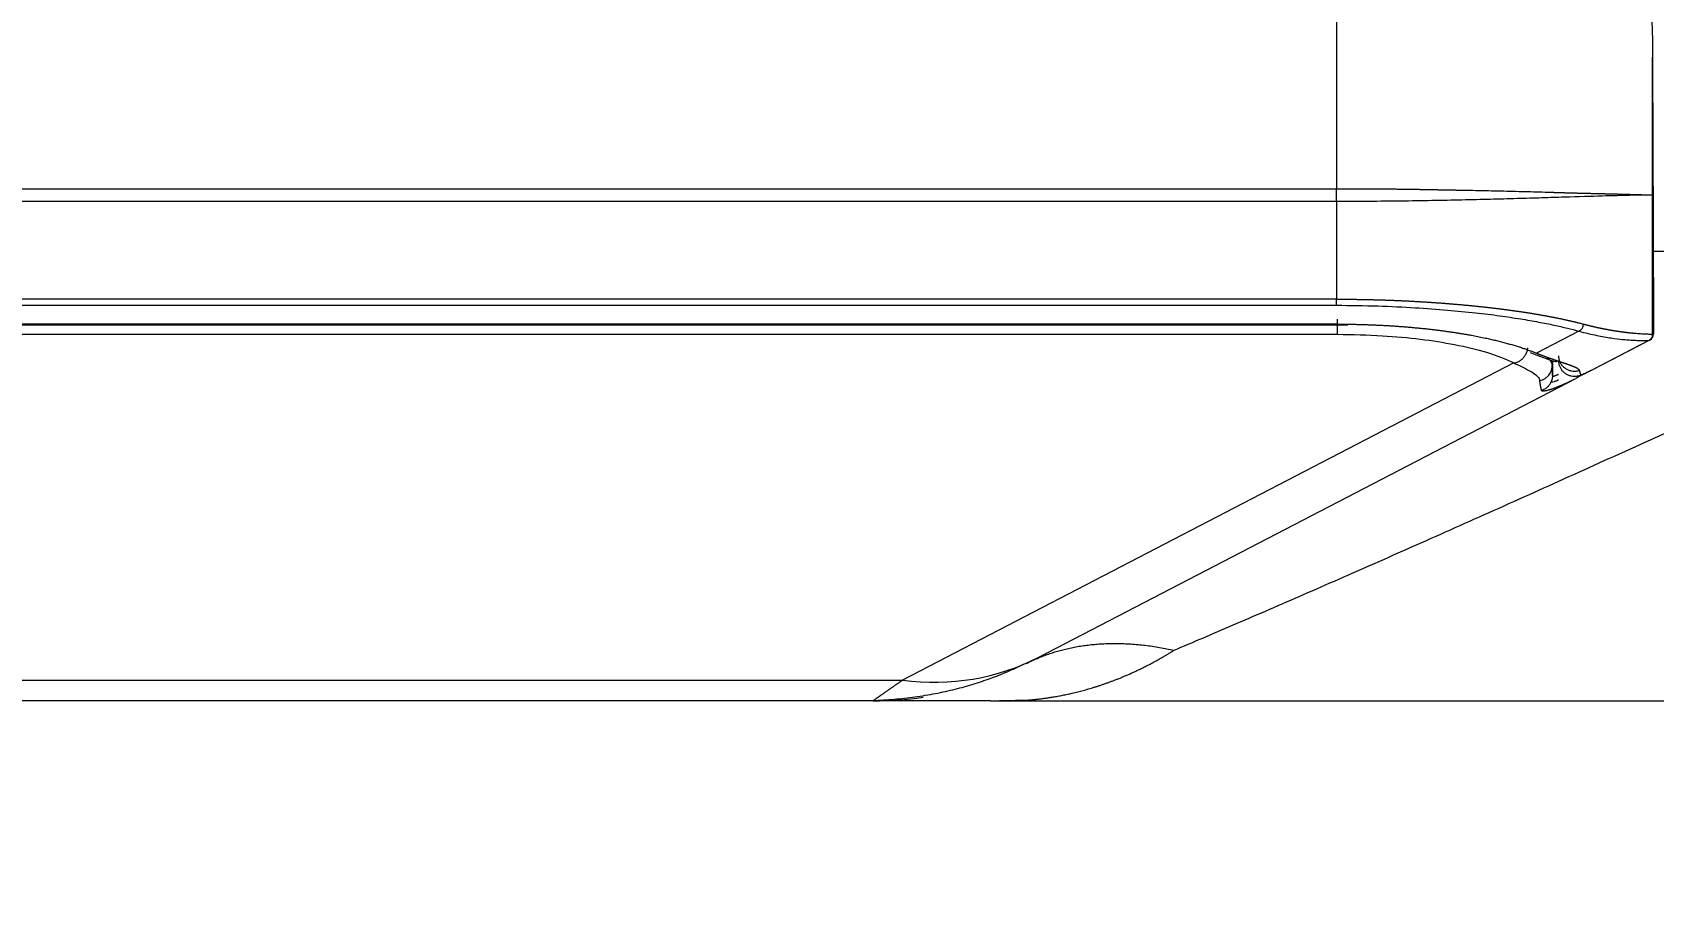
# Model space of a CAD drawing. Header units: millimetres. Extents: x -6909 to -4533, y -2578 to 782.
# Drawn here: x -5793.6 to -5742.3, y -1395.9 to -1368.1 of the extents above; entities that cross this region are included whole.
import ezdxf

# ---------------------------------------------------------------- set-up
doc = ezdxf.new("R2010")
doc.units = ezdxf.units.MM
doc.styles.get("Standard").update_dxf_attribs({"font": 'arial.ttf'})
doc.dimstyles.get("Standard").update_dxf_attribs({"dimtxt": 16, "dimasz": 16, "dimexe": 0.18, "dimexo": 0.0625, "dimgap": 3.5, "dimtad": 0, "dimdec": 1, "dimdsep": 46, "dimtxsty": 'Standard', "dimcen": 0.09, "dimclrd": 3, "dimclre": 3, "dimclrt": 3, "dimadec": 0, "dimazin": 0, "dimtfac": 1, "dimtdec": 1, "dimtofl": 0, "dimtmove": 0, "dimatfit": 3, "dimfxl": 1, "dimtolj": 1, "dimtzin": 0, "dimarcsym": 0})

# ---------------------------------------------------------------- blocks, each defined once
blk = doc.blocks.new('*D149')
at = {"color": 3, "lineweight": -2, "transparency": 16777216}
for p, q in [((-6187.414, -1340.747), (-6187.414, -1556.938)), ((-5712.014, -1367.113), (-5712.014, -1556.938)), ((-6171.414, -1556.758), (-5728.014, -1556.758))]:
    blk.add_line(p, q, dxfattribs=at)
at = {"color": 3, "lineweight": 18, "transparency": 16777216}
for points in [[(-6171.414, -1554.091), (-6171.414, -1559.425), (-6187.414, -1556.758)], [(-5728.014, -1554.091), (-5728.014, -1559.425), (-5712.014, -1556.758)]]:
    blk.add_solid(points, dxfattribs=at)
at = {"layer": 'Defpoints', "color": 0, "lineweight": 18, "transparency": 16777216}
for p in [(-6187.414, -1340.684), (-5712.014, -1367.051), (-5712.014, -1556.758)]:
    blk.add_point(p, dxfattribs=at)
at = {"color": 3, "lineweight": 18, "transparency": 16777216, "insert": (-6038.609, -1545.121), "char_height": 16, "attachment_point": 5}
blk.add_mtext('\\A1;475.4', dxfattribs=at)
blk = doc.blocks.new('*D150')
at = {"color": 3, "lineweight": -2, "transparency": 16777216}
for p, q in [((-6187.414, -1343.747), (-6187.414, -1506.35)), ((-5737.645, -1388.222), (-5737.645, -1506.35)), ((-6171.414, -1506.17), (-5753.645, -1506.17))]:
    blk.add_line(p, q, dxfattribs=at)
at = {"color": 3, "lineweight": 18, "transparency": 16777216}
for points in [[(-6171.414, -1503.503), (-6171.414, -1508.837), (-6187.414, -1506.17)], [(-5753.645, -1503.503), (-5753.645, -1508.837), (-5737.645, -1506.17)]]:
    blk.add_solid(points, dxfattribs=at)
at = {"layer": 'Defpoints', "color": 0, "lineweight": 18, "transparency": 16777216}
for p in [(-6187.414, -1343.684), (-5737.645, -1388.16), (-5737.645, -1506.17)]:
    blk.add_point(p, dxfattribs=at)
at = {"color": 3, "lineweight": 18, "transparency": 16777216, "insert": (-6018.254, -1494.501), "char_height": 16, "attachment_point": 5}
blk.add_mtext('\\A1;449.8', dxfattribs=at)

msp = doc.modelspace()

# ---------------------------------------------------------------- linework, layer by layer
at = {"linetype": 'Continuous', "lineweight": 13}
for p, q in [((-5752.328, -1353.174), (-5752.328, -1372.997)), ((-5891.614, -1372.997), (-5752.328, -1372.997)), ((-5752.328, -1373.388), (-5752.328, -1372.997)), ((-5891.614, -1373.388), (-5752.328, -1373.388)), ((-5752.327, -1376.487), (-5891.614, -1376.487)), ((-5891.614, -1376.68), (-5752.327, -1376.68)), ((-5752.294, -1377.276), (-5891.714, -1377.276)), ((-5744.659, -1377.496), (-5746.001, -1378.192)), ((-5742.297, -1377.594), (-5742.325, -1377.608)), ((-5746.713, -1378.502), (-5766.055, -1388.532)), ((-6158.774, -1388.532), (-5766.055, -1388.532))]:
    msp.add_line(p, q, dxfattribs=at)
at = {"linetype": 'Continuous', "lineweight": 18}
for p, q in [((-5741.739, -1374.984), (-5742.304, -1374.984)), ((-5891.714, -1377.293), (-5751.969, -1377.293)), ((-5891.608, -1377.597), (-5752.294, -1377.597)), ((-5744.262, -1378.735), (-5742.433, -1377.787)), ((-5742.562, -1377.854), (-5744.224, -1378.715)), ((-5742.433, -1377.787), (-5742.405, -1377.772)), ((-5745.494, -1378.426), (-5745.494, -1378.9)), ((-5745.494, -1378.613), (-5745.494, -1378.426)), ((-5761.744, -1387.8), (-5744.756, -1378.991)), ((-5766.988, -1389.184), (-6157.841, -1389.184)), ((-5762.797, -1389.184), (-5738.329, -1389.184))]:
    msp.add_line(p, q, dxfattribs=at)
msp.add_arc((-5766.988, -1378.632), 10.553, 270, 278.615, dxfattribs=at)
for centre, major_axis, ratio, start_param, end_param in [((-5744.659, -1377.303), (0.053, 0.193), 0.702669, 3.513885, 5.058884), ((-5742.525, -1377.609), (-0.092, 0.178), 0.999959, 3.141596, 4.237462), ((-5742.497, -1377.594), (0.092, -0.178), 0.999959, 0.000003, 1.095864), ((-5745.505, -1338.755), (0.01, -40.34), 0.000037, 0.098032, 0.160818), ((-5766.055, -1379.485), (-4.311, 8.315), 0.864244, 2.601197, 3.141593)]:
    msp.add_ellipse(centre, major_axis=major_axis, ratio=ratio, start_param=start_param, end_param=end_param, dxfattribs=at)
for points, degree, knots in [([(-5761.822, -1673.464), (-5758.813, -1673.45), (-5752.228, -1673.065), (-5742.471, -1671.261), (-5733.022, -1668.362), (-5724.834, -1664.768), (-5717.89, -1660.795), (-5711.286, -1656.144), (-5704.847, -1650.563), (-5698.4, -1643.693), (-5692.426, -1636.019), (-5686.267, -1626.555), (-5680.221, -1615.081), (-5674.653, -1601.468), (-5670.213, -1586.862), (-5666.957, -1571.542), (-5664.832, -1555.773), (-5663.579, -1537.077), (-5663.741, -1515.543), (-5665.77, -1491.433), (-5669.388, -1467.721), (-5674.907, -1442.145), (-5682.706, -1414.993), (-5693.02, -1386.486), (-5705.562, -1357.199), (-5720.3, -1327.206), (-5737.048, -1296.498), (-5754.477, -1266.639), (-5772.163, -1237.419), (-5786.345, -1214.143), (-5796.875, -1196.575), (-5804.152, -1184.253), (-5811.828, -1170.976), (-5820.108, -1156.199), (-5826.289, -1144.658), (-5829.703, -1138.049), (-5830.256, -1136.972)], 3, [0, 0, 0, 0, 0.0116386, 0.0256505, 0.0383834, 0.0498737, 0.0601415, 0.069166, 0.0808857, 0.0927518, 0.105033, 0.1177469, 0.1353745, 0.1537438, 0.1727746, 0.1923133, 0.2120438, 0.231928, 0.2619406, 0.2919928, 0.3218271, 0.3511643, 0.3894525, 0.4272049, 0.4645478, 0.5089071, 0.5527956, 0.596297, 0.6393368, 0.6817688, 0.6992341, 0.716669, 0.7357777, 0.7570906, 0.7805289, 0.785087, 0.785087, 0.785087, 0.785087]), ([(-5752.328, -1372.997), (-5752.311, -1372.997), (-5752.279, -1372.997), (-5752.231, -1372.997), (-5752.182, -1372.996), (-5752.134, -1372.996), (-5752.086, -1372.996), (-5752.037, -1372.996), (-5751.989, -1372.996), (-5751.941, -1372.995), (-5751.893, -1372.995), (-5751.845, -1372.995), (-5751.797, -1372.995), (-5751.75, -1372.995), (-5751.702, -1372.995), (-5751.654, -1372.995), (-5751.607, -1372.995), (-5751.559, -1372.995), (-5751.512, -1372.995), (-5751.464, -1372.996), (-5751.417, -1372.996), (-5751.37, -1372.996), (-5751.323, -1372.996), (-5751.276, -1372.996), (-5751.229, -1372.997), (-5751.182, -1372.997), (-5751.135, -1372.997), (-5751.088, -1372.997), (-5751.042, -1372.998), (-5750.995, -1372.998), (-5750.949, -1372.998), (-5750.902, -1372.999), (-5750.856, -1372.999), (-5750.81, -1372.999), (-5750.764, -1373), (-5750.718, -1373), (-5750.672, -1373.001), (-5750.626, -1373.001), (-5750.581, -1373.002), (-5750.535, -1373.002), (-5750.489, -1373.003), (-5750.444, -1373.003), (-5750.399, -1373.004), (-5750.354, -1373.004), (-5750.308, -1373.005), (-5750.263, -1373.005), (-5750.218, -1373.006), (-5750.174, -1373.007), (-5750.129, -1373.007), (-5750.084, -1373.008), (-5750.04, -1373.009), (-5749.995, -1373.009), (-5749.951, -1373.01), (-5749.907, -1373.011), (-5749.863, -1373.011), (-5749.819, -1373.012), (-5749.775, -1373.013), (-5749.731, -1373.013), (-5749.688, -1373.014), (-5749.644, -1373.015), (-5749.601, -1373.015), (-5749.557, -1373.016), (-5749.514, -1373.017), (-5749.471, -1373.018), (-5749.428, -1373.018), (-5749.385, -1373.019), (-5749.342, -1373.02), (-5749.3, -1373.021), (-5749.257, -1373.021), (-5749.215, -1373.022), (-5749.173, -1373.023), (-5749.13, -1373.024), (-5749.088, -1373.025), (-5749.047, -1373.025), (-5749.005, -1373.026), (-5748.963, -1373.027), (-5748.921, -1373.028), (-5748.88, -1373.028), (-5748.839, -1373.029), (-5748.798, -1373.03), (-5748.756, -1373.031), (-5748.716, -1373.032), (-5748.675, -1373.032), (-5748.634, -1373.033), (-5748.593, -1373.034), (-5748.553, -1373.035), (-5748.392, -1373.038), (-5748.111, -1373.043), (-5747.715, -1373.051), (-5747.323, -1373.059), (-5746.935, -1373.068), (-5746.554, -1373.077), (-5746.18, -1373.087), (-5745.814, -1373.097), (-5745.565, -1373.105), (-5745.421, -1373.11), (-5745.378, -1373.111), (-5745.335, -1373.112), (-5745.292, -1373.114), (-5745.25, -1373.115), (-5745.207, -1373.116), (-5745.165, -1373.118), (-5745.122, -1373.119), (-5745.08, -1373.12), (-5745.037, -1373.121), (-5744.995, -1373.122), (-5744.953, -1373.123), (-5744.91, -1373.125), (-5744.868, -1373.126), (-5744.826, -1373.127), (-5744.784, -1373.128), (-5744.743, -1373.129), (-5744.701, -1373.13), (-5744.659, -1373.131), (-5744.618, -1373.132), (-5744.577, -1373.133), (-5744.535, -1373.134), (-5744.494, -1373.135), (-5744.453, -1373.136), (-5744.413, -1373.137), (-5744.372, -1373.138), (-5744.332, -1373.139), (-5744.292, -1373.14), (-5744.252, -1373.141), (-5744.212, -1373.142), (-5744.172, -1373.143), (-5744.133, -1373.144), (-5744.093, -1373.145), (-5744.054, -1373.146), (-5744.015, -1373.147), (-5743.977, -1373.148), (-5743.939, -1373.149), (-5743.9, -1373.15), (-5743.863, -1373.15), (-5743.825, -1373.151), (-5743.788, -1373.152), (-5743.751, -1373.153), (-5743.714, -1373.154), (-5743.678, -1373.155), (-5743.641, -1373.156), (-5743.606, -1373.157), (-5743.57, -1373.158), (-5743.535, -1373.159), (-5743.5, -1373.16), (-5743.465, -1373.16), (-5743.431, -1373.161), (-5743.397, -1373.162), (-5743.364, -1373.163), (-5743.331, -1373.164), (-5743.298, -1373.165), (-5743.266, -1373.166), (-5743.234, -1373.167), (-5743.202, -1373.168), (-5743.171, -1373.168), (-5743.14, -1373.169), (-5743.11, -1373.17), (-5743.08, -1373.171), (-5743.051, -1373.172), (-5743.022, -1373.173), (-5742.993, -1373.174), (-5742.965, -1373.174), (-5742.938, -1373.175), (-5742.911, -1373.176), (-5742.884, -1373.177), (-5742.858, -1373.178), (-5742.832, -1373.178), (-5742.807, -1373.179), (-5742.783, -1373.18), (-5742.759, -1373.18), (-5742.735, -1373.181), (-5742.712, -1373.182), (-5742.69, -1373.182), (-5742.668, -1373.183), (-5742.647, -1373.184), (-5742.627, -1373.184), (-5742.607, -1373.185), (-5742.587, -1373.185), (-5742.569, -1373.186), (-5742.551, -1373.186), (-5742.533, -1373.187), (-5742.516, -1373.187), (-5742.5, -1373.188), (-5742.485, -1373.188), (-5742.47, -1373.188), (-5742.456, -1373.189), (-5742.442, -1373.189), (-5742.429, -1373.189), (-5742.417, -1373.189), (-5742.406, -1373.189), (-5742.395, -1373.189), (-5742.386, -1373.189), (-5742.376, -1373.189), (-5742.368, -1373.189), (-5742.36, -1373.189), (-5742.354, -1373.188), (-5742.347, -1373.188), (-5742.342, -1373.188), (-5742.338, -1373.187), (-5742.334, -1373.187), (-5742.331, -1373.186), (-5742.329, -1373.185), (-5742.328, -1373.185), (-5742.328, -1373.184)], 3, [0, 0, 0, 0, 0.002986, 0.005969, 0.008948, 0.011923, 0.014895, 0.017863, 0.020828, 0.023789, 0.026746, 0.0297, 0.032651, 0.035598, 0.038542, 0.041482, 0.044418, 0.047351, 0.050281, 0.053207, 0.056129, 0.059048, 0.061964, 0.064876, 0.067785, 0.07069, 0.073592, 0.076491, 0.079386, 0.082277, 0.085166, 0.08805, 0.090932, 0.09381, 0.096685, 0.099556, 0.102424, 0.105288, 0.108149, 0.111007, 0.113862, 0.116713, 0.119561, 0.122405, 0.125247, 0.128085, 0.130919, 0.133751, 0.136579, 0.139403, 0.142225, 0.145043, 0.147858, 0.15067, 0.153479, 0.156284, 0.159086, 0.161885, 0.16468, 0.167473, 0.170262, 0.173048, 0.175831, 0.178611, 0.181387, 0.184161, 0.186931, 0.189698, 0.192462, 0.195223, 0.197981, 0.200735, 0.203487, 0.206235, 0.208981, 0.211723, 0.214462, 0.217198, 0.219931, 0.222662, 0.225389, 0.228113, 0.230833, 0.233551, 0.236266, 0.238978, 0.241687, 0.268748, 0.296265, 0.324244, 0.352693, 0.381617, 0.411024, 0.440917, 0.471303, 0.47506, 0.478839, 0.482639, 0.486462, 0.490306, 0.494172, 0.498061, 0.501971, 0.505903, 0.509858, 0.513834, 0.517832, 0.521853, 0.525895, 0.52996, 0.534047, 0.538156, 0.542287, 0.54644, 0.550616, 0.554813, 0.559033, 0.563275, 0.56754, 0.571826, 0.576135, 0.580466, 0.584819, 0.589195, 0.593593, 0.598013, 0.602456, 0.606921, 0.611408, 0.615918, 0.62045, 0.625005, 0.629582, 0.634181, 0.638803, 0.643447, 0.648114, 0.652803, 0.657515, 0.662249, 0.667005, 0.671784, 0.676586, 0.68141, 0.686257, 0.691126, 0.696017, 0.700932, 0.705868, 0.710828, 0.71581, 0.720814, 0.725842, 0.730891, 0.735964, 0.741059, 0.746176, 0.751317, 0.756479, 0.761665, 0.766873, 0.772104, 0.777358, 0.782634, 0.787933, 0.793254, 0.798599, 0.803966, 0.809355, 0.814768, 0.820203, 0.825661, 0.831142, 0.836645, 0.842171, 0.84772, 0.853292, 0.858886, 0.864504, 0.870144, 0.875807, 0.881492, 0.887201, 0.892932, 0.898686, 0.904463, 0.910262, 0.916085, 0.92193, 0.927798, 0.933689, 0.939603, 0.94554, 0.9515, 0.957482, 0.963487, 0.969516, 0.975567, 0.981641, 0.987738, 0.993857, 1, 1, 1, 1]), ([(-5742.328, -1377.608), (-5742.328, -1377.519), (-5742.328, -1377.34), (-5742.328, -1377.07), (-5742.328, -1376.797), (-5742.328, -1376.519), (-5742.328, -1376.239), (-5742.328, -1375.955), (-5742.328, -1375.668), (-5742.328, -1375.381), (-5742.328, -1375.093), (-5742.328, -1374.801), (-5742.328, -1374.498), (-5742.328, -1374.185), (-5742.328, -1373.861), (-5742.328, -1373.526), (-5742.328, -1373.3), (-5742.328, -1373.184)], 3, [0, 0, 0, 0, 0.060395, 0.121553, 0.183474, 0.246157, 0.3096, 0.373803, 0.438764, 0.504483, 0.568005, 0.633949, 0.702315, 0.773102, 0.846312, 0.921944, 1, 1, 1, 1]), ([(-5766.329, -1660.615), (-5763.011, -1660.677), (-5752.965, -1660.322), (-5739.859, -1657.447), (-5727.185, -1651.564), (-5717.718, -1645.113), (-5708.382, -1636.001), (-5699.632, -1624.304), (-5691.68, -1609.889), (-5683.734, -1589.826), (-5677.624, -1562.339), (-5675.571, -1527.114), (-5678.431, -1488.225), (-5687.143, -1442.259), (-5699.475, -1404.568), (-5709.369, -1380.676), (-5711.88, -1374.885)], 3, [0, 0, 0, 0, 0.040007, 0.121635, 0.164081, 0.210065, 0.257195, 0.308252, 0.359309, 0.414622, 0.503966, 0.600755, 0.697545, 0.8024, 0.951783, 1, 1, 1, 1]), ([(-5711.66, -1376.135), (-5710.985, -1377.703), (-5706.502, -1388.248), (-5698.763, -1408.171), (-5690.519, -1434.181), (-5684.453, -1458.724), (-5680.23, -1481.59), (-5677.457, -1505.016), (-5676.512, -1526.067), (-5676.988, -1544.417), (-5678.376, -1559.908), (-5680.835, -1575.024), (-5684.432, -1589.529), (-5689.198, -1603.152), (-5695.011, -1615.648), (-5701.728, -1626.83), (-5709.209, -1636.508), (-5716.212, -1643.426), (-5722.577, -1648.333), (-5728.417, -1651.992), (-5735.53, -1655.416), (-5743.994, -1658.265), (-5753.505, -1660.139), (-5760.178, -1660.57), (-5763.569, -1660.562)], 3, [0, 0, 0, 0, 0.01527, 0.102472, 0.190798, 0.258203, 0.327191, 0.397145, 0.467276, 0.513749, 0.559741, 0.605081, 0.649549, 0.692474, 0.73365, 0.772821, 0.809744, 0.844329, 0.862452, 0.883767, 0.908335, 0.9363, 0.967902, 1, 1, 1, 1]), ([(-5752.327, -1376.487), (-5752.31, -1376.487), (-5752.276, -1376.487), (-5752.224, -1376.487), (-5752.172, -1376.487), (-5752.12, -1376.487), (-5752.068, -1376.488), (-5752.016, -1376.488), (-5751.964, -1376.488), (-5751.912, -1376.489), (-5751.86, -1376.489), (-5751.807, -1376.49), (-5751.755, -1376.49), (-5751.703, -1376.491), (-5751.651, -1376.492), (-5751.598, -1376.493), (-5751.546, -1376.494), (-5751.494, -1376.494), (-5751.441, -1376.495), (-5751.389, -1376.496), (-5751.336, -1376.498), (-5751.284, -1376.499), (-5751.231, -1376.5), (-5751.179, -1376.501), (-5751.126, -1376.503), (-5751.074, -1376.504), (-5751.021, -1376.505), (-5750.969, -1376.507), (-5750.916, -1376.509), (-5750.864, -1376.51), (-5750.811, -1376.512), (-5750.759, -1376.514), (-5750.706, -1376.516), (-5750.653, -1376.517), (-5750.601, -1376.519), (-5750.548, -1376.521), (-5750.496, -1376.524), (-5750.443, -1376.526), (-5750.39, -1376.528), (-5750.338, -1376.53), (-5750.285, -1376.532), (-5750.233, -1376.535), (-5750.18, -1376.537), (-5750.128, -1376.54), (-5750.075, -1376.542), (-5750.023, -1376.545), (-5749.97, -1376.548), (-5749.918, -1376.55), (-5749.866, -1376.553), (-5749.813, -1376.556), (-5749.761, -1376.559), (-5749.708, -1376.562), (-5749.656, -1376.565), (-5749.604, -1376.568), (-5749.552, -1376.571), (-5749.499, -1376.575), (-5749.447, -1376.578), (-5749.395, -1376.581), (-5749.343, -1376.585), (-5749.291, -1376.588), (-5749.239, -1376.592), (-5749.187, -1376.595), (-5749.135, -1376.599), (-5749.083, -1376.603), (-5749.032, -1376.606), (-5748.98, -1376.61), (-5748.928, -1376.614), (-5748.876, -1376.618), (-5748.825, -1376.622), (-5748.773, -1376.626), (-5748.722, -1376.63), (-5748.67, -1376.635), (-5748.619, -1376.639), (-5748.568, -1376.643), (-5748.517, -1376.648), (-5748.466, -1376.652), (-5748.414, -1376.657), (-5748.363, -1376.661), (-5748.313, -1376.666), (-5748.262, -1376.671), (-5748.211, -1376.675), (-5748.16, -1376.68), (-5748.11, -1376.685), (-5748.059, -1376.69), (-5748.009, -1376.695), (-5747.958, -1376.7), (-5747.908, -1376.705), (-5747.858, -1376.71), (-5747.808, -1376.716), (-5747.758, -1376.721), (-5747.708, -1376.726), (-5747.658, -1376.732), (-5747.609, -1376.737), (-5747.559, -1376.743), (-5747.51, -1376.748), (-5747.46, -1376.754), (-5747.411, -1376.76), (-5747.362, -1376.765), (-5747.313, -1376.771), (-5747.264, -1376.777), (-5747.216, -1376.783), (-5747.167, -1376.789), (-5747.118, -1376.795), (-5747.07, -1376.802), (-5747.022, -1376.808), (-5746.974, -1376.814), (-5746.926, -1376.82), (-5746.878, -1376.827), (-5746.83, -1376.833), (-5746.782, -1376.84), (-5746.735, -1376.846), (-5746.688, -1376.853), (-5746.64, -1376.86), (-5746.593, -1376.866), (-5746.546, -1376.873), (-5746.5, -1376.88), (-5746.453, -1376.887), (-5746.407, -1376.894), (-5746.36, -1376.901), (-5746.314, -1376.908), (-5746.268, -1376.915), (-5746.223, -1376.923), (-5746.177, -1376.93), (-5746.131, -1376.937), (-5746.086, -1376.945), (-5746.041, -1376.952), (-5745.996, -1376.96), (-5745.951, -1376.968), (-5745.907, -1376.975), (-5745.862, -1376.983), (-5745.818, -1376.991), (-5745.774, -1376.999), (-5745.73, -1377.007), (-5745.687, -1377.015), (-5745.643, -1377.023), (-5745.6, -1377.031), (-5745.557, -1377.039), (-5745.514, -1377.047), (-5745.471, -1377.055), (-5745.429, -1377.064), (-5745.386, -1377.072), (-5745.344, -1377.081), (-5745.303, -1377.089), (-5745.261, -1377.098), (-5745.22, -1377.106), (-5745.178, -1377.115), (-5745.137, -1377.124), (-5745.097, -1377.133), (-5745.056, -1377.142), (-5745.016, -1377.151), (-5744.976, -1377.16), (-5744.936, -1377.169), (-5744.896, -1377.178), (-5744.857, -1377.187), (-5744.818, -1377.196), (-5744.779, -1377.206), (-5744.74, -1377.215), (-5744.702, -1377.224), (-5744.664, -1377.234), (-5744.626, -1377.243), (-5744.588, -1377.253), (-5744.551, -1377.263), (-5744.526, -1377.269), (-5744.514, -1377.273)], 3, [0, 0, 0, 0, 0.005972, 0.011951, 0.017934, 0.023924, 0.029919, 0.035919, 0.041925, 0.047937, 0.053954, 0.059976, 0.066004, 0.072036, 0.078074, 0.084118, 0.090166, 0.09622, 0.102278, 0.108342, 0.11441, 0.120484, 0.126562, 0.132646, 0.138734, 0.144826, 0.150924, 0.157026, 0.163133, 0.169244, 0.17536, 0.18148, 0.187605, 0.193734, 0.199867, 0.206005, 0.212146, 0.218292, 0.224442, 0.230596, 0.236755, 0.242917, 0.249083, 0.255252, 0.261426, 0.267603, 0.273784, 0.279969, 0.286157, 0.292349, 0.298544, 0.304743, 0.310944, 0.31715, 0.323358, 0.32957, 0.335784, 0.342002, 0.348223, 0.354446, 0.360673, 0.366902, 0.373134, 0.379369, 0.385606, 0.391846, 0.398089, 0.404334, 0.410581, 0.41683, 0.423082, 0.429336, 0.435592, 0.441851, 0.448111, 0.454373, 0.460637, 0.466903, 0.473171, 0.47944, 0.485711, 0.491983, 0.498257, 0.504533, 0.510809, 0.517088, 0.523367, 0.529647, 0.535929, 0.542211, 0.548495, 0.554779, 0.561065, 0.567351, 0.573638, 0.579925, 0.586213, 0.592502, 0.598791, 0.605081, 0.611371, 0.617661, 0.623951, 0.630242, 0.636532, 0.642823, 0.649114, 0.655405, 0.661695, 0.667985, 0.674276, 0.680565, 0.686855, 0.693144, 0.699433, 0.705721, 0.712008, 0.718295, 0.724582, 0.730867, 0.737152, 0.743436, 0.749719, 0.756002, 0.762283, 0.768564, 0.774843, 0.781121, 0.787399, 0.793675, 0.79995, 0.806224, 0.812497, 0.818768, 0.825038, 0.831307, 0.837575, 0.843841, 0.850106, 0.85637, 0.862632, 0.868893, 0.875152, 0.88141, 0.887667, 0.893922, 0.900176, 0.906429, 0.91268, 0.918929, 0.925177, 0.931423, 0.937668, 0.94391, 0.950151, 0.95639, 0.962627, 0.968861, 0.975094, 0.981324, 0.987552, 0.993777, 1, 1, 1, 1]), ([(-5752.327, -1376.68), (-5751.886, -1376.68), (-5751.048, -1376.694), (-5749.873, -1376.748), (-5748.846, -1376.823), (-5747.953, -1376.91), (-5747.182, -1377.005), (-5746.516, -1377.104), (-5745.944, -1377.203), (-5745.452, -1377.302), (-5745.029, -1377.399), (-5744.776, -1377.464), (-5744.659, -1377.496)], 3, [0, 0, 0, 0, 0.155635, 0.294998, 0.419627, 0.531048, 0.630836, 0.720473, 0.801088, 0.873792, 0.93972, 1, 1, 1, 1]), ([(-5752.294, -1377.276), (-5751.385, -1377.274), (-5750.47, -1377.336), (-5749.562, -1377.398), (-5748.734, -1377.517), (-5747.912, -1377.634), (-5747.224, -1377.805), (-5746.538, -1377.974), (-5746.001, -1378.192)], 2, [0, 0, 0, 0.25, 0.25, 0.5, 0.5, 0.75, 0.75, 1, 1, 1]), ([(-5752.294, -1377.597), (-5751.818, -1377.597), (-5750.914, -1377.625), (-5749.66, -1377.739), (-5748.534, -1377.916), (-5747.501, -1378.167), (-5746.949, -1378.381), (-5746.713, -1378.502)], 3, [0, 0, 0, 0, 0.206629, 0.39045, 0.573088, 0.77313, 1, 1, 1, 1]), ([(-5744.514, -1377.273), (-5744.505, -1377.275), (-5744.488, -1377.28), (-5744.462, -1377.286), (-5744.436, -1377.293), (-5744.41, -1377.3), (-5744.384, -1377.306), (-5744.358, -1377.313), (-5744.332, -1377.319), (-5744.306, -1377.326), (-5744.28, -1377.332), (-5744.254, -1377.338), (-5744.228, -1377.344), (-5744.202, -1377.351), (-5744.176, -1377.356), (-5744.15, -1377.362), (-5744.124, -1377.368), (-5744.098, -1377.374), (-5744.072, -1377.38), (-5744.046, -1377.385), (-5744.021, -1377.391), (-5743.995, -1377.396), (-5743.969, -1377.401), (-5743.943, -1377.407), (-5743.918, -1377.412), (-5743.892, -1377.417), (-5743.867, -1377.422), (-5743.841, -1377.427), (-5743.816, -1377.432), (-5743.79, -1377.436), (-5743.765, -1377.441), (-5743.74, -1377.446), (-5743.715, -1377.45), (-5743.69, -1377.455), (-5743.665, -1377.459), (-5743.64, -1377.463), (-5743.615, -1377.468), (-5743.591, -1377.472), (-5743.566, -1377.476), (-5743.542, -1377.48), (-5743.517, -1377.484), (-5743.493, -1377.487), (-5743.469, -1377.491), (-5743.445, -1377.495), (-5743.422, -1377.498), (-5743.398, -1377.502), (-5743.375, -1377.505), (-5743.351, -1377.509), (-5743.328, -1377.512), (-5743.305, -1377.515), (-5743.282, -1377.518), (-5743.26, -1377.521), (-5743.237, -1377.524), (-5743.215, -1377.527), (-5743.193, -1377.53), (-5743.171, -1377.532), (-5743.149, -1377.535), (-5743.128, -1377.537), (-5743.106, -1377.54), (-5743.085, -1377.542), (-5743.065, -1377.545), (-5743.044, -1377.547), (-5743.024, -1377.549), (-5743.003, -1377.551), (-5742.983, -1377.553), (-5742.964, -1377.555), (-5742.944, -1377.557), (-5742.902, -1377.56), (-5742.836, -1377.566), (-5742.748, -1377.572), (-5742.657, -1377.577), (-5742.57, -1377.582), (-5742.504, -1377.585), (-5742.458, -1377.588), (-5742.428, -1377.59), (-5742.403, -1377.592), (-5742.383, -1377.594), (-5742.368, -1377.596), (-5742.355, -1377.598), (-5742.346, -1377.599), (-5742.339, -1377.601), (-5742.334, -1377.603), (-5742.331, -1377.605), (-5742.329, -1377.606), (-5742.328, -1377.607), (-5742.328, -1377.608)], 3, [0, 0, 0, 0, 0.005959, 0.01195, 0.017973, 0.02403, 0.030119, 0.03624, 0.042395, 0.048582, 0.054802, 0.061055, 0.06734, 0.073659, 0.08001, 0.086394, 0.092811, 0.099261, 0.105744, 0.11226, 0.118809, 0.125391, 0.132006, 0.138654, 0.145335, 0.15205, 0.158797, 0.165578, 0.172392, 0.179239, 0.186119, 0.193033, 0.19998, 0.20696, 0.213974, 0.221021, 0.228101, 0.235215, 0.242362, 0.249543, 0.256758, 0.264006, 0.271287, 0.278602, 0.285951, 0.293334, 0.30075, 0.3082, 0.315684, 0.323202, 0.330754, 0.33834, 0.34596, 0.353614, 0.361302, 0.369024, 0.376781, 0.384572, 0.392397, 0.400257, 0.408151, 0.41608, 0.424044, 0.432043, 0.440076, 0.448144, 0.456248, 0.464387, 0.501669, 0.54529, 0.595228, 0.651453, 0.713919, 0.747787, 0.779815, 0.810007, 0.838365, 0.864894, 0.889601, 0.912491, 0.933572, 0.952854, 0.970347, 0.986058, 1, 1, 1, 1]), ([(-5746.198, -1378.169), (-5745.982, -1378.258), (-5745.658, -1378.384), (-5745.409, -1378.459), (-5745.355, -1378.46), (-5745.343, -1378.45)], 3, [0, 0, 0, 0, 0.440806, 0.817247, 1, 1, 1, 1]), ([(-5746.001, -1378.192), (-5745.993, -1378.195), (-5745.977, -1378.202), (-5745.952, -1378.211), (-5745.928, -1378.22), (-5745.904, -1378.23), (-5745.881, -1378.239), (-5745.857, -1378.247), (-5745.834, -1378.256), (-5745.811, -1378.265), (-5745.788, -1378.273), (-5745.766, -1378.282), (-5745.743, -1378.29), (-5745.721, -1378.298), (-5745.699, -1378.306), (-5745.677, -1378.314), (-5745.656, -1378.321), (-5745.635, -1378.329), (-5745.614, -1378.337), (-5745.593, -1378.344), (-5745.572, -1378.351), (-5745.552, -1378.358), (-5745.531, -1378.365), (-5745.511, -1378.372), (-5745.492, -1378.379), (-5745.472, -1378.386), (-5745.453, -1378.393), (-5745.434, -1378.399), (-5745.415, -1378.406), (-5745.396, -1378.412), (-5745.377, -1378.418), (-5745.359, -1378.425), (-5745.341, -1378.431), (-5745.323, -1378.437), (-5745.306, -1378.443), (-5745.288, -1378.448), (-5745.271, -1378.454), (-5745.254, -1378.46), (-5745.238, -1378.465), (-5745.221, -1378.471), (-5745.205, -1378.476), (-5745.189, -1378.482), (-5745.173, -1378.487), (-5745.158, -1378.492), (-5745.142, -1378.497), (-5745.127, -1378.503), (-5745.112, -1378.508), (-5745.097, -1378.513), (-5745.083, -1378.517), (-5745.069, -1378.522), (-5745.055, -1378.527), (-5745.041, -1378.532), (-5745.023, -1378.538), (-5745, -1378.546), (-5744.974, -1378.555), (-5744.948, -1378.564), (-5744.924, -1378.573), (-5744.9, -1378.582), (-5744.878, -1378.59), (-5744.857, -1378.599), (-5744.837, -1378.607), (-5744.817, -1378.615), (-5744.799, -1378.623), (-5744.782, -1378.631), (-5744.765, -1378.638), (-5744.75, -1378.646), (-5744.736, -1378.654), (-5744.723, -1378.661), (-5744.71, -1378.669), (-5744.699, -1378.676), (-5744.689, -1378.684), (-5744.679, -1378.692), (-5744.671, -1378.699), (-5744.664, -1378.707), (-5744.657, -1378.715), (-5744.652, -1378.722), (-5744.647, -1378.73), (-5744.644, -1378.738), (-5744.642, -1378.744), (-5744.642, -1378.746)], 3, [0, 0, 0, 0, 0.00995, 0.019886, 0.029808, 0.039717, 0.049614, 0.059497, 0.069368, 0.079226, 0.089073, 0.098907, 0.10873, 0.118541, 0.128341, 0.13813, 0.147908, 0.157676, 0.167433, 0.17718, 0.186918, 0.196645, 0.206364, 0.216073, 0.225773, 0.235465, 0.245148, 0.254822, 0.264489, 0.274148, 0.2838, 0.293444, 0.303082, 0.312712, 0.322336, 0.331954, 0.341565, 0.351171, 0.360771, 0.370366, 0.379956, 0.38954, 0.399121, 0.408696, 0.418268, 0.427836, 0.4374, 0.446961, 0.456518, 0.466073, 0.475625, 0.485175, 0.494722, 0.514477, 0.534188, 0.553857, 0.573486, 0.593079, 0.612636, 0.632161, 0.651655, 0.671121, 0.690561, 0.709978, 0.729374, 0.74875, 0.768111, 0.787457, 0.806791, 0.826115, 0.845433, 0.864746, 0.884056, 0.903366, 0.922679, 0.941996, 0.961321, 0.980655, 1, 1, 1, 1]), ([(-5742.439, -1377.788), (-5742.438, -1377.788), (-5742.437, -1377.788), (-5742.435, -1377.788), (-5742.434, -1377.787), (-5742.433, -1377.787)], 3, [0, 0, 0, 0, 0.5, 0.5, 1, 1, 1, 1]), ([(-5745.839, -1379.373), (-5745.839, -1379.374), (-5745.838, -1379.375), (-5745.837, -1379.376), (-5745.836, -1379.377), (-5745.835, -1379.378), (-5745.833, -1379.379), (-5745.832, -1379.38), (-5745.83, -1379.381), (-5745.827, -1379.382), (-5745.825, -1379.383), (-5745.822, -1379.383), (-5745.819, -1379.384), (-5745.816, -1379.384), (-5745.812, -1379.384), (-5745.808, -1379.384), (-5745.804, -1379.384), (-5745.799, -1379.384), (-5745.794, -1379.384), (-5745.788, -1379.384), (-5745.781, -1379.384), (-5745.775, -1379.383), (-5745.768, -1379.383), (-5745.76, -1379.382), (-5745.751, -1379.382), (-5745.742, -1379.381), (-5745.732, -1379.379), (-5745.72, -1379.377), (-5745.704, -1379.375), (-5745.685, -1379.371), (-5745.662, -1379.366), (-5745.634, -1379.36), (-5745.608, -1379.353), (-5745.585, -1379.347), (-5745.566, -1379.341), (-5745.546, -1379.335), (-5745.524, -1379.328), (-5745.501, -1379.32), (-5745.477, -1379.312), (-5745.452, -1379.303), (-5745.427, -1379.294), (-5745.402, -1379.284), (-5745.377, -1379.275), (-5745.352, -1379.265), (-5745.327, -1379.255), (-5745.302, -1379.245), (-5745.278, -1379.235), (-5745.254, -1379.225), (-5745.23, -1379.215), (-5745.207, -1379.206), (-5745.184, -1379.196), (-5745.162, -1379.186), (-5745.14, -1379.176), (-5745.124, -1379.169), (-5745.114, -1379.165), (-5745.11, -1379.163), (-5745.103, -1379.16), (-5745.095, -1379.156), (-5745.085, -1379.152), (-5745.074, -1379.146), (-5745.06, -1379.14), (-5745.045, -1379.133), (-5745.028, -1379.126), (-5745.01, -1379.117), (-5744.989, -1379.107), (-5744.967, -1379.096), (-5744.942, -1379.085), (-5744.916, -1379.072), (-5744.888, -1379.058), (-5744.858, -1379.043), (-5744.825, -1379.027), (-5744.791, -1379.009), (-5744.768, -1378.997), (-5744.756, -1378.991)], 3, [0, 0, 0, 0, 0.00827, 0.016536, 0.024799, 0.033056, 0.041309, 0.049556, 0.057796, 0.06603, 0.074255, 0.082473, 0.090682, 0.098882, 0.107072, 0.115251, 0.123421, 0.133742, 0.144613, 0.156037, 0.168017, 0.180557, 0.193659, 0.207326, 0.221562, 0.23637, 0.251751, 0.267709, 0.290651, 0.316431, 0.345071, 0.376593, 0.411021, 0.428837, 0.446937, 0.465315, 0.483967, 0.502888, 0.522072, 0.541513, 0.56055, 0.579195, 0.597451, 0.615318, 0.632799, 0.649893, 0.666601, 0.682924, 0.698863, 0.714422, 0.729604, 0.744414, 0.758853, 0.772925, 0.775002, 0.778175, 0.782446, 0.787814, 0.794279, 0.801844, 0.810506, 0.820268, 0.831128, 0.843087, 0.856143, 0.870297, 0.885549, 0.901897, 0.91934, 0.937877, 0.957503, 0.978213, 1, 1, 1, 1]), ([(-5745.301, -1379.039), (-5745.339, -1379.057), (-5745.406, -1379.086), (-5745.482, -1379.11), (-5745.513, -1379.112), (-5745.522, -1379.111)], 3, [0, 0, 0, 0, 0.334265, 0.667352, 1, 1, 1, 1]), ([(-5744.588, -1378.885), (-5744.62, -1378.9), (-5744.653, -1378.911), (-5744.723, -1378.926), (-5744.759, -1378.93), (-5744.795, -1378.93)], 3, [0, 0, 0, 0, 0.5, 0.5, 1, 1, 1, 1]), ([(-5744.262, -1378.735), (-5744.265, -1378.736), (-5744.271, -1378.74), (-5744.282, -1378.745), (-5744.294, -1378.751), (-5744.307, -1378.758), (-5744.321, -1378.765), (-5744.337, -1378.773), (-5744.353, -1378.781), (-5744.371, -1378.79), (-5744.394, -1378.801), (-5744.42, -1378.814), (-5744.447, -1378.827), (-5744.471, -1378.838), (-5744.489, -1378.847), (-5744.503, -1378.853), (-5744.514, -1378.858), (-5744.525, -1378.863), (-5744.535, -1378.867), (-5744.544, -1378.871), (-5744.552, -1378.874), (-5744.56, -1378.877), (-5744.566, -1378.879), (-5744.572, -1378.882), (-5744.577, -1378.883), (-5744.581, -1378.884), (-5744.584, -1378.885), (-5744.587, -1378.886), (-5744.588, -1378.885), (-5744.588, -1378.885)], 3, [0, 0, 0, 0, 0.017552, 0.037937, 0.061144, 0.087161, 0.11597, 0.147545, 0.181855, 0.218864, 0.258528, 0.331861, 0.3985, 0.458598, 0.512308, 0.547754, 0.583077, 0.61828, 0.653368, 0.688348, 0.72323, 0.758023, 0.79274, 0.827393, 0.861996, 0.896554, 0.931073, 0.965554, 1, 1, 1, 1]), ([(-5763.27, -1389.184), (-5763.789, -1389.183), (-5764.296, -1389.181), (-5765.507, -1389.181), (-5766.22, -1389.184), (-5766.988, -1389.184)], 3, [0, 0, 0, 0, 0.42849, 0.42849, 1, 1, 1, 1])]:
    msp.add_open_spline(points, degree=degree, knots=knots, dxfattribs=at)
for points, degree in [([(-5742.619, -1363.664), (-5742.439, -1365.307), (-5742.342, -1366.959), (-5742.329, -1368.612)], 3), ([(-5742.329, -1368.612), (-5742.329, -1368.686), (-5742.328, -1368.76), (-5742.328, -1368.834)], 3), ([(-5742.328, -1368.834), (-5742.317, -1371.636), (-5742.306, -1374.438), (-5742.296, -1377.24)], 3), ([(-5742.438, -1377.789), (-5742.39, -1377.756)], 1), ([(-5745.524, -1378.743), (-5745.501, -1378.658), (-5745.502, -1378.568)], 2), ([(-5745.494, -1378.574), (-5745.494, -1378.551), (-5745.499, -1378.529), (-5745.509, -1378.507)], 3), ([(-5745.528, -1379.109), (-5745.534, -1379.107), (-5745.536, -1379.103), (-5745.535, -1379.097)], 3), ([(-5744.224, -1378.715), (-5744.284, -1378.746), (-5744.404, -1378.809), (-5744.583, -1378.901), (-5744.698, -1378.961), (-5744.756, -1378.991)], 3), ([(-5767.001, -1389.173), (-5764.378, -1389.078), (-5762.225, -1388.026)], 2), ([(-5763.275, -1389.184), (-5762.072, -1389.157)], 1), ([(-5763.275, -1389.184), (-5762.745, -1389.184)], 1)]:
    msp.add_open_spline(points, degree=degree, dxfattribs=at)
at = {"linetype": 'Continuous', "lineweight": 13}
for points in [[(-5742.328, -1373.184), (-5742.328, -1371.734), (-5742.328, -1370.284), (-5742.328, -1368.834)], [(-5752.328, -1373.388), (-5752.328, -1374.421), (-5752.327, -1375.454), (-5752.327, -1376.487)], [(-5744.642, -1378.746), (-5744.691, -1378.762), (-5744.743, -1378.77), (-5744.795, -1378.77)]]:
    msp.add_open_spline(points, degree=3, dxfattribs=at)
for points, knots in [([(-5752.328, -1373.388), (-5751.986, -1373.388), (-5751.644, -1373.387), (-5750.965, -1373.383), (-5750.627, -1373.38), (-5749.96, -1373.372), (-5749.631, -1373.367), (-5748.985, -1373.356), (-5748.668, -1373.349), (-5748.05, -1373.335), (-5747.749, -1373.328), (-5747.165, -1373.313), (-5746.883, -1373.305), (-5746.339, -1373.289), (-5746.078, -1373.282), (-5745.58, -1373.267), (-5745.343, -1373.26), (-5744.668, -1373.239), (-5744.269, -1373.227), (-5743.579, -1373.207), (-5743.288, -1373.2), (-5742.936, -1373.192), (-5742.832, -1373.19), (-5742.654, -1373.187), (-5742.579, -1373.186), (-5742.488, -1373.185), (-5742.461, -1373.184), (-5742.415, -1373.184), (-5742.396, -1373.184), (-5742.348, -1373.183), (-5742.33, -1373.184), (-5742.328, -1373.184)], [0, 0, 0, 0, 0.0625, 0.0625, 0.125, 0.125, 0.1875, 0.1875, 0.25, 0.25, 0.3125, 0.3125, 0.375, 0.375, 0.4375, 0.4375, 0.5, 0.5, 0.625, 0.625, 0.75, 0.75, 0.8125, 0.8125, 0.875, 0.875, 0.90625, 0.90625, 0.9375, 0.9375, 1, 1, 1, 1]), ([(-5752.327, -1376.68), (-5752.327, -1376.675), (-5752.327, -1376.665), (-5752.327, -1376.641), (-5752.327, -1376.626), (-5752.327, -1376.591), (-5752.327, -1376.572), (-5752.327, -1376.531), (-5752.327, -1376.509), (-5752.327, -1376.487)], [0, 0, 0, 0, 0.25, 0.25, 0.5, 0.5, 0.75, 0.75, 1, 1, 1, 1]), ([(-5752.294, -1377.597), (-5752.294, -1377.583), (-5752.294, -1377.56), (-5752.294, -1377.5), (-5752.294, -1377.462), (-5752.294, -1377.375), (-5752.294, -1377.327), (-5752.294, -1377.223), (-5752.294, -1377.169), (-5752.294, -1377.114)], [0, 0, 0, 0, 0.25, 0.25, 0.5, 0.5, 0.75, 0.75, 1, 1, 1, 1]), ([(-5744.659, -1377.496), (-5744.458, -1377.551), (-5744.093, -1377.636), (-5743.634, -1377.715), (-5743.276, -1377.758), (-5743.007, -1377.779), (-5742.81, -1377.788), (-5742.668, -1377.791), (-5742.568, -1377.79), (-5742.5, -1377.788), (-5742.456, -1377.787), (-5742.442, -1377.787), (-5742.439, -1377.788)], [0, 0, 0, 0, 0.137928, 0.26417, 0.380035, 0.486516, 0.584495, 0.67504, 0.758524, 0.836258, 0.914651, 1, 1, 1, 1]), ([(-5742.325, -1377.608), (-5742.326, -1377.609), (-5742.326, -1377.609), (-5742.327, -1377.609), (-5742.328, -1377.608), (-5742.328, -1377.608)], [0, 0, 0, 0, 0.33237, 0.665701, 1, 1, 1, 1]), ([(-5742.296, -1377.24), (-5742.296, -1377.262), (-5742.296, -1377.306), (-5742.295, -1377.371), (-5742.295, -1377.434), (-5742.296, -1377.493), (-5742.296, -1377.545), (-5742.296, -1377.584), (-5742.297, -1377.594), (-5742.297, -1377.594)], [0, 0, 0, 0, 0.125932, 0.251333, 0.38025, 0.516394, 0.662919, 0.822604, 1, 1, 1, 1]), ([(-5746.713, -1378.502), (-5746.707, -1378.502), (-5746.663, -1378.495), (-5746.585, -1378.47), (-5746.49, -1378.413), (-5746.415, -1378.344), (-5746.352, -1378.262), (-5746.299, -1378.159), (-5746.277, -1378.073), (-5746.271, -1378.026), (-5746.27, -1378.019)], [0, 0, 0, 0, 0.026541, 0.18436, 0.34218, 0.499999, 0.657818, 0.815638, 0.973457, 1, 1, 1, 1]), ([(-5746.713, -1378.502), (-5746.576, -1378.568), (-5746.344, -1378.681), (-5746.097, -1378.819), (-5745.943, -1378.94), (-5745.901, -1379.017), (-5745.895, -1379.057)], [0, 0, 0, 0, 0.271062, 0.516473, 0.751614, 1, 1, 1, 1]), ([(-5745.895, -1379.057), (-5745.865, -1379.051), (-5745.835, -1379.042), (-5745.779, -1379.02), (-5745.752, -1379.006), (-5745.703, -1378.975), (-5745.68, -1378.958), (-5745.65, -1378.931), (-5745.64, -1378.922), (-5745.622, -1378.903), (-5745.613, -1378.893), (-5745.589, -1378.864), (-5745.575, -1378.843), (-5745.548, -1378.797), (-5745.536, -1378.773), (-5745.516, -1378.72), (-5745.508, -1378.692), (-5745.497, -1378.634), (-5745.495, -1378.604), (-5745.494, -1378.574)], [0, 0, 0, 0, 0.125, 0.125, 0.25, 0.25, 0.375, 0.375, 0.4375, 0.4375, 0.5, 0.5, 0.625, 0.625, 0.75, 0.75, 0.875, 0.875, 1, 1, 1, 1]), ([(-5745.509, -1378.507), (-5745.517, -1378.488), (-5745.529, -1378.469), (-5745.571, -1378.417), (-5745.609, -1378.384), (-5745.656, -1378.35)], [0, 0, 0, 0, 0.366362, 0.366362, 1, 1, 1, 1]), ([(-5744.795, -1378.77), (-5744.827, -1378.77), (-5744.86, -1378.767), (-5744.924, -1378.754), (-5744.956, -1378.744), (-5745.016, -1378.72), (-5745.045, -1378.704), (-5745.099, -1378.668), (-5745.125, -1378.647), (-5745.171, -1378.601), (-5745.192, -1378.576), (-5745.228, -1378.522), (-5745.244, -1378.493), (-5745.269, -1378.433), (-5745.278, -1378.401), (-5745.291, -1378.338), (-5745.294, -1378.305), (-5745.294, -1378.272)], [0, 0, 0, 0, 0.125, 0.125, 0.25, 0.25, 0.375, 0.375, 0.5, 0.5, 0.625, 0.625, 0.75, 0.75, 0.875, 0.875, 1, 1, 1, 1]), ([(-5744.795, -1378.93), (-5744.83, -1378.93), (-5744.866, -1378.926), (-5744.934, -1378.911), (-5744.967, -1378.9), (-5745.029, -1378.873), (-5745.057, -1378.857), (-5745.096, -1378.829), (-5745.108, -1378.819), (-5745.132, -1378.8), (-5745.143, -1378.789), (-5745.163, -1378.768), (-5745.173, -1378.757), (-5745.191, -1378.735), (-5745.2, -1378.723), (-5745.225, -1378.686), (-5745.241, -1378.658), (-5745.266, -1378.599), (-5745.277, -1378.567), (-5745.291, -1378.5), (-5745.294, -1378.466), (-5745.294, -1378.43)], [0, 0, 0, 0, 0.125, 0.125, 0.25, 0.25, 0.375, 0.375, 0.4375, 0.4375, 0.5, 0.5, 0.5625, 0.5625, 0.625, 0.625, 0.75, 0.75, 0.875, 0.875, 1, 1, 1, 1]), ([(-5757.467, -1387.584), (-5756.884, -1387.337), (-5756.256, -1387.069), (-5755.26, -1386.641), (-5754.919, -1386.494), (-5754.221, -1386.193), (-5753.865, -1386.038), (-5753.139, -1385.722), (-5752.769, -1385.561), (-5752.018, -1385.232), (-5751.636, -1385.064), (-5750.476, -1384.553), (-5749.682, -1384.202), (-5748.063, -1383.482), (-5747.237, -1383.113), (-5745.562, -1382.361), (-5744.712, -1381.979), (-5742.993, -1381.201), (-5742.124, -1380.807), (-5740.37, -1380.009), (-5739.486, -1379.605), (-5738.595, -1379.197)], [0, 0, 0, 0, 0.125, 0.125, 0.1875, 0.1875, 0.25, 0.25, 0.3125, 0.3125, 0.375, 0.375, 0.5, 0.5, 0.625, 0.625, 0.75, 0.75, 0.875, 0.875, 1, 1, 1, 1]), ([(-5745.839, -1379.373), (-5745.839, -1379.37), (-5745.841, -1379.365), (-5745.843, -1379.356), (-5745.845, -1379.347), (-5745.847, -1379.337), (-5745.849, -1379.327), (-5745.851, -1379.317), (-5745.853, -1379.307), (-5745.855, -1379.297), (-5745.858, -1379.286), (-5745.86, -1379.275), (-5745.862, -1379.263), (-5745.864, -1379.252), (-5745.866, -1379.24), (-5745.868, -1379.227), (-5745.871, -1379.215), (-5745.873, -1379.202), (-5745.875, -1379.189), (-5745.877, -1379.175), (-5745.88, -1379.162), (-5745.882, -1379.148), (-5745.884, -1379.133), (-5745.886, -1379.119), (-5745.888, -1379.104), (-5745.891, -1379.089), (-5745.893, -1379.073), (-5745.894, -1379.063), (-5745.895, -1379.057)], [0, 0, 0, 0, 0.03688, 0.073886, 0.111018, 0.148277, 0.185663, 0.223175, 0.260813, 0.298578, 0.336469, 0.374487, 0.412632, 0.450903, 0.489301, 0.527825, 0.566476, 0.605254, 0.644158, 0.683189, 0.722347, 0.761632, 0.801043, 0.840581, 0.880245, 0.920037, 0.959955, 1, 1, 1, 1]), ([(-5745.494, -1378.9), (-5745.494, -1378.906), (-5745.495, -1378.952), (-5745.509, -1379.037), (-5745.546, -1379.125), (-5745.583, -1379.185), (-5745.615, -1379.225), (-5745.65, -1379.262), (-5745.704, -1379.308), (-5745.768, -1379.347), (-5745.822, -1379.368), (-5745.839, -1379.373)], [0, 0, 0, 0, 0.023014, 0.202273, 0.381531, 0.471161, 0.56079, 0.650419, 0.740049, 0.919307, 1, 1, 1, 1]), ([(-5745.494, -1378.9), (-5745.494, -1378.901), (-5745.494, -1378.903), (-5745.494, -1378.904), (-5745.494, -1378.906), (-5745.493, -1378.908), (-5745.492, -1378.909), (-5745.491, -1378.911), (-5745.489, -1378.912), (-5745.488, -1378.913), (-5745.486, -1378.914), (-5745.484, -1378.915), (-5745.481, -1378.915), (-5745.479, -1378.916), (-5745.476, -1378.916), (-5745.473, -1378.916), (-5745.47, -1378.916), (-5745.467, -1378.916), (-5745.463, -1378.916), (-5745.459, -1378.915), (-5745.455, -1378.915), (-5745.451, -1378.914), (-5745.447, -1378.913), (-5745.442, -1378.912), (-5745.437, -1378.911), (-5745.432, -1378.91), (-5745.427, -1378.908), (-5745.422, -1378.907), (-5745.416, -1378.905), (-5745.41, -1378.903), (-5745.405, -1378.901), (-5745.398, -1378.899), (-5745.392, -1378.896), (-5745.385, -1378.894), (-5745.379, -1378.891), (-5745.372, -1378.888), (-5745.365, -1378.885), (-5745.357, -1378.882), (-5745.35, -1378.879), (-5745.342, -1378.875), (-5745.334, -1378.872), (-5745.326, -1378.868), (-5745.318, -1378.864), (-5745.311, -1378.861), (-5745.307, -1378.859), (-5745.306, -1378.858)], [0, 0, 0, 0, 0.023751, 0.04746, 0.071129, 0.09476, 0.118355, 0.141918, 0.165449, 0.188952, 0.212428, 0.235881, 0.259312, 0.282724, 0.30612, 0.329501, 0.35287, 0.376229, 0.399581, 0.422928, 0.446273, 0.469618, 0.492965, 0.516317, 0.539676, 0.563044, 0.586424, 0.609819, 0.63323, 0.65666, 0.680112, 0.703587, 0.727088, 0.750618, 0.774179, 0.797772, 0.821401, 0.845068, 0.868775, 0.892524, 0.916317, 0.940158, 0.964047, 0.987988, 1, 1, 1, 1]), ([(-5744.642, -1378.746), (-5744.641, -1378.749), (-5744.64, -1378.755), (-5744.637, -1378.763), (-5744.635, -1378.771), (-5744.633, -1378.779), (-5744.631, -1378.786), (-5744.629, -1378.794), (-5744.627, -1378.801), (-5744.625, -1378.807), (-5744.623, -1378.814), (-5744.621, -1378.82), (-5744.619, -1378.826), (-5744.616, -1378.832), (-5744.614, -1378.837), (-5744.612, -1378.843), (-5744.61, -1378.848), (-5744.608, -1378.852), (-5744.606, -1378.857), (-5744.604, -1378.861), (-5744.602, -1378.865), (-5744.6, -1378.869), (-5744.598, -1378.872), (-5744.596, -1378.875), (-5744.594, -1378.878), (-5744.592, -1378.881), (-5744.59, -1378.883), (-5744.589, -1378.885), (-5744.588, -1378.885)], [0, 0, 0, 0, 0.039445, 0.078811, 0.118098, 0.157306, 0.196435, 0.235486, 0.274457, 0.31335, 0.352164, 0.3909, 0.429557, 0.468135, 0.506635, 0.545057, 0.583399, 0.621664, 0.65985, 0.697957, 0.735986, 0.773937, 0.81181, 0.849604, 0.88732, 0.924958, 0.962518, 1, 1, 1, 1])]:
    msp.add_open_spline(points, degree=3, knots=knots, dxfattribs=at)
msp.add_rational_spline([(-5742.328, -1377.608), (-5742.328, -1377.686), (-5742.369, -1377.753), (-5742.439, -1377.788)], [1.08166752066, 0.97277672281, 0.97277749312, 1.08166983159], degree=3, dxfattribs=at)
at = {"linetype": 'Continuous', "lineweight": 18}
for points, weights in [([(-5762.13, -1388), (-5760.824, -1387.323), (-5759.212, -1387.194), (-5757.467, -1387.584)], [1.00089316317, 0.994562050824, 1.02188910818, 1.08287433524]), ([(-5766.97, -1389.171), (-5766.982, -1389.18), (-5766.988, -1389.184), (-5766.988, -1389.184)], [1.00000000069, 1.00000000069, 1.00000000068, 1.00000000068])]:
    msp.add_rational_spline(points, weights, degree=3, dxfattribs=at)
msp.add_rational_spline([(-5762.204, -1389.167), (-5762.081, -1389.159), (-5761.772, -1389.133), (-5761.257, -1389.062), (-5760.636, -1388.937), (-5759.941, -1388.747), (-5759.168, -1388.472), (-5758.329, -1388.092), (-5757.757, -1387.767), (-5757.467, -1387.584)], [1.00000000071, 1.00000000104, 1.00000000215, 1.00000000525, 1.000000011, 1.00000002, 1.0000000334, 1.00000005224, 1.00000006849, 1.00000007767], degree=3, knots=[0, 0, 0, 0, 0.07637, 0.191164, 0.319379, 0.462927, 0.62532, 0.807114, 1, 1, 1, 1], dxfattribs=at)
at = {"linetype": 'Continuous', "lineweight": 13}
msp.add_rational_spline([(-5766.055, -1388.532), (-5766.16, -1388.603), (-5766.35, -1388.735), (-5766.586, -1388.9), (-5766.767, -1389.027), (-5766.895, -1389.118), (-5766.95, -1389.157), (-5766.968, -1389.17), (-5766.97, -1389.171)], [1.00000000087, 1.00000000085, 1.00000000081, 1.00000000077, 1.00000000073, 1.0000000007, 1.00000000069, 1.00000000069, 1.00000000069], degree=3, knots=[0, 0, 0, 0, 0.211437, 0.412319, 0.604805, 0.791085, 0.973481, 1, 1, 1, 1], dxfattribs=at)

# ---------------------------------------------------------------- dimensions: what is measured, and where the dimension line sits
at = {"color": 1, "lineweight": 18}
for base, p1, p2, picture, middle in [((-5712.014, -1556.758), (-6187.414, -1340.684), (-5712.014, -1367.051), '*D149', (-6038.609, -1556.758)), ((-5737.645, -1506.17), (-6187.414, -1343.684), (-5737.645, -1388.16), '*D150', (-6018.254, -1506.17))]:
    dim = msp.add_linear_dim(base=base, p1=p1, p2=p2, dimstyle='Standard', override={"dimtad": 3}, dxfattribs=at)
    dim.commit()
    dim.dimension.update_dxf_attribs({"geometry": picture, "text_midpoint": middle, "dimtype": 160})

doc.saveas('drawing.dxf')
